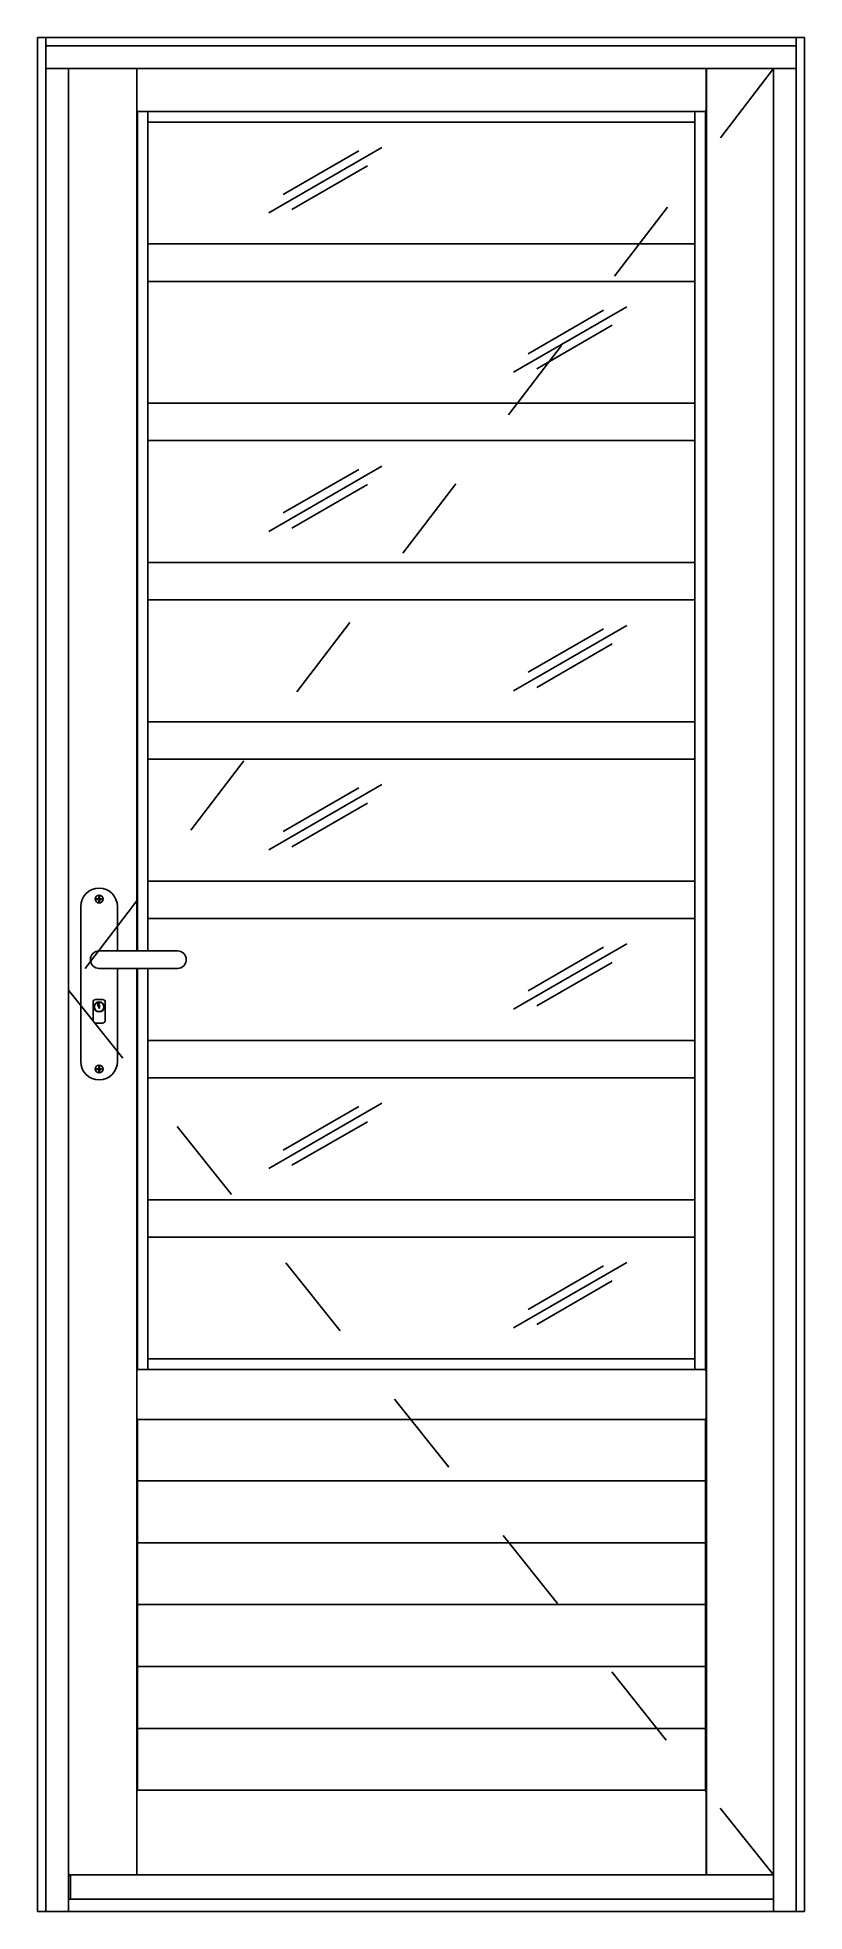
# Model space of a CAD drawing. Header units: millimetres. Extents: x -9.38 to -8.5, y 1063.41 to 1065.56.
import ezdxf

# ---------------------------------------------------------------- set-up
doc = ezdxf.new("R2010")
doc.units = ezdxf.units.MM
doc.header["$LTSCALE"] = 0.5
doc.linetypes.add('HIDDEN2', pattern=[0.1875, 0.125, -0.0625])
doc.layers.add('Gravia_Portas', color=1, linetype='Continuous')
doc.layers.add('Gravia_Portas_hidden2', color=1, linetype='HIDDEN2')

msp = doc.modelspace()

# ---------------------------------------------------------------- linework, layer by layer
at = {"layer": 'Gravia_Portas', "color": 2}
for p, q in [((-9.3777, 1065.5555), (-9.3773, 1065.5555)), ((-9.3777, 1063.4055), (-9.3777, 1065.5555)), ((-9.3687, 1065.5555), (-9.3773, 1065.5555)), ((-9.3687, 1065.5555), (-9.3682, 1065.5555)), ((-9.3682, 1065.5551), (-9.3682, 1065.5555)), ((-9.3682, 1065.5555), (-8.5072, 1065.5555)), ((-8.5072, 1065.5555), (-8.5072, 1065.5551)), ((-8.5067, 1065.5555), (-8.5072, 1065.5555)), ((-8.5067, 1065.5555), (-8.4981, 1065.5555)), ((-8.4977, 1065.5555), (-8.4981, 1065.5555)), ((-8.4977, 1063.4055), (-8.4977, 1065.5555)), ((-9.3773, 1063.4055), (-9.3777, 1063.4055)), ((-9.3773, 1063.4055), (-9.3687, 1063.4055)), ((-9.3682, 1063.4055), (-9.3687, 1063.4055)), ((-9.3682, 1063.4055), (-9.3678, 1063.4055)), ((-9.3678, 1063.4055), (-9.3424, 1063.4055)), ((-9.342, 1063.4055), (-9.3424, 1063.4055)), ((-8.5334, 1063.4055), (-9.342, 1063.4055)), ((-8.5334, 1063.4055), (-8.533, 1063.4055)), ((-8.5076, 1063.4055), (-8.533, 1063.4055)), ((-8.5072, 1063.4055), (-8.5076, 1063.4055)), ((-8.5072, 1063.4055), (-8.5067, 1063.4055)), ((-8.4981, 1063.4055), (-8.5067, 1063.4055)), ((-8.4981, 1063.4055), (-8.4977, 1063.4055))]:
    msp.add_line(p, q, dxfattribs=at)
at = {"layer": 'Gravia_Portas'}
for p, q in [((-9.3682, 1065.5551), (-9.3682, 1065.5465)), ((-9.3682, 1065.546), (-9.3682, 1065.5465)), ((-9.3682, 1063.4055), (-9.3682, 1065.546)), ((-9.3682, 1065.546), (-8.5072, 1065.546)), ((-8.5072, 1065.5465), (-8.5072, 1065.5551)), ((-8.5072, 1065.5465), (-8.5072, 1065.546)), ((-8.5072, 1063.4055), (-8.5072, 1065.546)), ((-9.3682, 1065.5198), (-8.5072, 1065.5198)), ((-9.342, 1063.4055), (-9.342, 1065.5198)), ((-9.2639, 1065.5198), (-9.2639, 1064.5075)), ((-8.6107, 1065.5198), (-8.6107, 1063.4475)), ((-8.6101, 1065.5198), (-8.6101, 1063.4475)), ((-8.5334, 1063.4055), (-8.5334, 1065.5198)), ((-9.2631, 1065.4704), (-9.263, 1065.4704)), ((-9.263, 1065.4704), (-9.263, 1064.5075)), ((-9.263, 1065.4704), (-8.6115, 1065.4704)), ((-9.251, 1065.4704), (-9.251, 1065.4587)), ((-9.251, 1065.4584), (-9.251, 1065.4587)), ((-9.251, 1065.4584), (-8.6235, 1065.4584)), ((-9.251, 1065.3186), (-9.251, 1065.4584)), ((-8.6235, 1065.4587), (-8.6235, 1065.4704)), ((-8.6235, 1065.4587), (-8.6235, 1065.4584)), ((-8.6235, 1065.3186), (-8.6235, 1065.4584)), ((-8.6115, 1065.4704), (-8.6115, 1064.0276)), ((-8.6115, 1065.4704), (-8.6115, 1065.4704)), ((-8.611, 1065.4716), (-8.611, 1064.0261)), ((-9.1124, 1065.3543), (-8.9825, 1065.4293)), ((-9.0958, 1065.3755), (-9.0092, 1065.4255)), ((-9.0858, 1065.3581), (-8.9992, 1065.4081)), ((-9.251, 1065.3183), (-9.251, 1065.3186)), ((-9.251, 1065.3186), (-8.6235, 1065.3186)), ((-9.251, 1065.3183), (-9.251, 1065.2759)), ((-8.6235, 1065.3186), (-8.6235, 1065.3183)), ((-8.6235, 1065.2759), (-8.6235, 1065.3183)), ((-9.251, 1065.2756), (-9.251, 1065.2759)), ((-9.251, 1065.1359), (-9.251, 1065.2756)), ((-9.251, 1065.2756), (-8.6235, 1065.2756)), ((-8.6235, 1065.2759), (-8.6235, 1065.2756)), ((-8.6235, 1065.1359), (-8.6235, 1065.2756)), ((-8.8315, 1065.1715), (-8.7016, 1065.2465)), ((-8.8149, 1065.1927), (-8.7283, 1065.2427)), ((-8.8049, 1065.1754), (-8.7183, 1065.2254)), ((-9.251, 1065.1356), (-9.251, 1065.1359)), ((-9.251, 1065.1359), (-8.6235, 1065.1359)), ((-9.251, 1065.1356), (-9.251, 1065.0932)), ((-8.6235, 1065.1359), (-8.6235, 1065.1356)), ((-8.6235, 1065.0932), (-8.6235, 1065.1356)), ((-9.251, 1065.0929), (-9.251, 1065.0932)), ((-9.251, 1064.9531), (-9.251, 1065.0929)), ((-9.251, 1065.0929), (-8.6235, 1065.0929)), ((-8.6235, 1065.0932), (-8.6235, 1065.0929)), ((-8.6235, 1064.9531), (-8.6235, 1065.0929)), ((-9.1124, 1064.9888), (-8.9825, 1065.0638)), ((-9.0958, 1065.01), (-9.0092, 1065.06)), ((-9.0858, 1064.9926), (-8.9992, 1065.0426)), ((-9.251, 1064.9528), (-9.251, 1064.9531)), ((-9.251, 1064.9531), (-8.6235, 1064.9531)), ((-9.251, 1064.9528), (-9.251, 1064.9104)), ((-8.6235, 1064.9531), (-8.6235, 1064.9528)), ((-8.6235, 1064.9104), (-8.6235, 1064.9528)), ((-9.251, 1064.9101), (-9.251, 1064.9104)), ((-9.251, 1064.7704), (-9.251, 1064.9101)), ((-9.251, 1064.9101), (-8.6235, 1064.9101)), ((-8.6235, 1064.9104), (-8.6235, 1064.9101)), ((-8.6235, 1064.7704), (-8.6235, 1064.9101)), ((-8.8315, 1064.806), (-8.7016, 1064.881)), ((-8.8149, 1064.8272), (-8.7283, 1064.8772)), ((-8.8049, 1064.8099), (-8.7183, 1064.8599)), ((-9.251, 1064.7701), (-9.251, 1064.7704)), ((-9.251, 1064.7704), (-8.6235, 1064.7704)), ((-9.251, 1064.7701), (-9.251, 1064.7277)), ((-8.6235, 1064.7704), (-8.6235, 1064.7701)), ((-8.6235, 1064.7277), (-8.6235, 1064.7701)), ((-9.251, 1064.7274), (-9.251, 1064.7277)), ((-9.251, 1064.5876), (-9.251, 1064.7274)), ((-9.251, 1064.7274), (-8.6235, 1064.7274)), ((-8.6235, 1064.7277), (-8.6235, 1064.7274)), ((-8.6235, 1064.5876), (-8.6235, 1064.7274)), ((-9.1124, 1064.6233), (-8.9825, 1064.6983)), ((-9.0958, 1064.6445), (-9.0092, 1064.6945)), ((-9.0858, 1064.6271), (-8.9992, 1064.6771)), ((-9.251, 1064.5873), (-9.251, 1064.5876)), ((-9.251, 1064.5876), (-8.6235, 1064.5876)), ((-9.251, 1064.5873), (-9.251, 1064.5449)), ((-8.6235, 1064.5876), (-8.6235, 1064.5873)), ((-8.6235, 1064.5449), (-8.6235, 1064.5873)), ((-9.328, 1064.5585), (-9.328, 1064.3805)), ((-9.286, 1064.5075), (-9.286, 1064.5585)), ((-9.251, 1064.5446), (-9.251, 1064.5449)), ((-9.251, 1064.5075), (-9.251, 1064.5446)), ((-9.251, 1064.5446), (-8.6235, 1064.5446)), ((-8.6235, 1064.5449), (-8.6235, 1064.5446)), ((-8.6235, 1064.4049), (-8.6235, 1064.5446)), ((-8.8315, 1064.4405), (-8.7016, 1064.5155)), ((-8.8149, 1064.4617), (-8.7283, 1064.5117)), ((-9.286, 1064.3805), (-9.286, 1064.4875)), ((-9.2639, 1064.4875), (-9.2639, 1063.4475)), ((-9.263, 1064.4875), (-9.263, 1064.0276)), ((-9.251, 1064.4049), (-9.251, 1064.4875)), ((-8.8049, 1064.4444), (-8.7183, 1064.4944)), ((-9.314, 1064.4488), (-9.314, 1064.4278)), ((-9.303, 1064.4518), (-9.311, 1064.4518)), ((-9.3085, 1064.4443), (-9.3085, 1064.4485)), ((-9.3075, 1064.4443), (-9.3085, 1064.4443)), ((-9.3065, 1064.4473), (-9.3075, 1064.4473)), ((-9.3075, 1064.4473), (-9.3075, 1064.4458)), ((-9.3075, 1064.4458), (-9.3065, 1064.4458)), ((-9.3075, 1064.4418), (-9.3075, 1064.4443)), ((-9.3065, 1064.4487), (-9.3065, 1064.4473)), ((-9.3065, 1064.4458), (-9.3065, 1064.4418)), ((-9.3, 1064.4278), (-9.3, 1064.4488)), ((-9.311, 1064.4248), (-9.303, 1064.4248)), ((-9.3065, 1064.4418), (-9.3075, 1064.4418)), ((-9.251, 1064.4046), (-9.251, 1064.4049)), ((-9.251, 1064.4049), (-8.6235, 1064.4049)), ((-9.251, 1064.4046), (-9.251, 1064.3622)), ((-8.6235, 1064.4049), (-8.6235, 1064.4046)), ((-8.6235, 1064.3622), (-8.6235, 1064.4046)), ((-9.251, 1064.3619), (-9.251, 1064.3622)), ((-9.251, 1064.2221), (-9.251, 1064.3619)), ((-9.251, 1064.3619), (-8.6235, 1064.3619)), ((-8.6235, 1064.3622), (-8.6235, 1064.3619)), ((-8.6235, 1064.2221), (-8.6235, 1064.3619)), ((-9.1124, 1064.2578), (-8.9825, 1064.3328)), ((-9.0958, 1064.279), (-9.0092, 1064.329)), ((-9.0858, 1064.2616), (-8.9992, 1064.3116)), ((-9.251, 1064.2218), (-9.251, 1064.2221)), ((-9.251, 1064.2221), (-8.6235, 1064.2221)), ((-9.251, 1064.2218), (-9.251, 1064.1794)), ((-8.6235, 1064.2221), (-8.6235, 1064.2218)), ((-8.6235, 1064.1794), (-8.6235, 1064.2218)), ((-9.251, 1064.1791), (-9.251, 1064.1794)), ((-9.251, 1064.0394), (-9.251, 1064.1791)), ((-9.251, 1064.1791), (-8.6235, 1064.1791)), ((-8.6235, 1064.1794), (-8.6235, 1064.1791)), ((-8.6235, 1064.0394), (-8.6235, 1064.1791)), ((-8.8315, 1064.075), (-8.7016, 1064.15)), ((-8.8149, 1064.0962), (-8.7283, 1064.1462)), ((-8.8049, 1064.0789), (-8.7183, 1064.1289)), ((-9.251, 1064.0391), (-9.251, 1064.0394)), ((-8.6235, 1064.0394), (-9.251, 1064.0394)), ((-9.251, 1064.0391), (-9.251, 1064.0274)), ((-8.6235, 1064.0394), (-8.6235, 1064.0391)), ((-8.6235, 1064.0274), (-8.6235, 1064.0391)), ((-9.2631, 1064.0274), (-8.6115, 1064.0274)), ((-9.263, 1064.0276), (-9.263, 1064.0276)), ((-8.6115, 1064.0276), (-8.6115, 1064.0276)), ((-8.611, 1063.971), (-8.611, 1063.5432)), ((-9.2631, 1063.9698), (-8.6115, 1063.9698)), ((-9.263, 1063.9696), (-9.263, 1063.9696)), ((-9.263, 1063.9696), (-9.263, 1063.5445)), ((-8.6115, 1063.9696), (-8.6115, 1063.9696)), ((-8.6115, 1063.9696), (-8.6115, 1063.5445)), ((-9.263, 1063.8996), (-8.6115, 1063.8996)), ((-9.263, 1063.8286), (-8.6115, 1063.8286)), ((-9.263, 1063.7576), (-8.6115, 1063.7576)), ((-9.263, 1063.6866), (-8.6115, 1063.6866)), ((-9.263, 1063.6156), (-8.6115, 1063.6156)), ((-9.263, 1063.5445), (-9.2631, 1063.5445)), ((-9.263, 1063.5446), (-8.6115, 1063.5446)), ((-9.263, 1063.5445), (-8.6115, 1063.5445)), ((-8.6115, 1063.5445), (-8.6115, 1063.5445)), ((-9.342, 1063.4475), (-9.266, 1063.4475)), ((-9.34, 1063.446), (-9.34, 1063.4444)), ((-9.34, 1063.4433), (-9.34, 1063.4444)), ((-9.34, 1063.4433), (-9.34, 1063.4429)), ((-9.34, 1063.4195), (-9.34, 1063.4429)), ((-9.2645, 1063.4475), (-9.266, 1063.4475)), ((-9.2639, 1063.4475), (-9.2645, 1063.4475)), ((-8.6107, 1063.4475), (-9.2639, 1063.4475)), ((-8.6101, 1063.4475), (-8.6107, 1063.4475)), ((-8.6086, 1063.4475), (-8.6101, 1063.4475)), ((-8.6086, 1063.4475), (-8.5334, 1063.4475)), ((-9.342, 1063.4195), (-9.3415, 1063.4195)), ((-9.34, 1063.4195), (-9.3415, 1063.4195)), ((-9.34, 1063.4195), (-8.5334, 1063.4195))]:
    msp.add_line(p, q, dxfattribs=at)
for points in [[(-9.2636, 1065.4717), (-9.2636, 1065.4717), (-9.2636, 1065.4717), (-9.2636, 1065.4717), (-9.2636, 1065.4718), (-9.2636, 1065.4718), (-9.2636, 1065.4718), (-9.2636, 1065.4719), (-9.2636, 1065.4719), (-9.2637, 1065.4719), (-9.2637, 1065.4719), (-9.2637, 1065.472), (-9.2637, 1065.472), (-9.2637, 1065.472), (-9.2637, 1065.472), (-9.2637, 1065.4721), (-9.2638, 1065.4721), (-9.2638, 1065.4721), (-9.2638, 1065.4721), (-9.2638, 1065.4722), (-9.2638, 1065.4722), (-9.2639, 1065.4722), (-9.2639, 1065.4723), (-9.2639, 1065.4723), (-9.2639, 1065.4723)], [(-9.2631, 1065.4704), (-9.2631, 1065.4704), (-9.2631, 1065.4704), (-9.2631, 1065.4705), (-9.2632, 1065.4705), (-9.2632, 1065.4706), (-9.2632, 1065.4706), (-9.2632, 1065.4706), (-9.2632, 1065.4707), (-9.2632, 1065.4707), (-9.2633, 1065.4708), (-9.2633, 1065.4709), (-9.2633, 1065.4709), (-9.2633, 1065.471), (-9.2633, 1065.471), (-9.2634, 1065.4711), (-9.2634, 1065.4711), (-9.2634, 1065.4712), (-9.2634, 1065.4713), (-9.2634, 1065.4713), (-9.2635, 1065.4714), (-9.2635, 1065.4714), (-9.2635, 1065.4715), (-9.2635, 1065.4716), (-9.2636, 1065.4717)], [(-8.611, 1065.4716), (-8.6111, 1065.4715), (-8.6111, 1065.4715), (-8.6111, 1065.4714), (-8.6111, 1065.4713), (-8.6111, 1065.4713), (-8.6112, 1065.4712), (-8.6112, 1065.4712), (-8.6112, 1065.4711), (-8.6112, 1065.471), (-8.6112, 1065.471), (-8.6113, 1065.4709), (-8.6113, 1065.4709), (-8.6113, 1065.4708), (-8.6113, 1065.4708), (-8.6113, 1065.4707), (-8.6114, 1065.4707), (-8.6114, 1065.4706), (-8.6114, 1065.4706), (-8.6114, 1065.4705), (-8.6114, 1065.4705), (-8.6114, 1065.4705), (-8.6115, 1065.4704), (-8.6115, 1065.4704), (-8.6115, 1065.4704)], [(-8.6107, 1065.4723), (-8.6107, 1065.4723), (-8.6107, 1065.4722), (-8.6107, 1065.4722), (-8.6108, 1065.4722), (-8.6108, 1065.4722), (-8.6108, 1065.4721), (-8.6108, 1065.4721), (-8.6108, 1065.4721), (-8.6109, 1065.472), (-8.6109, 1065.472), (-8.6109, 1065.472), (-8.6109, 1065.472), (-8.6109, 1065.4719), (-8.6109, 1065.4719), (-8.6109, 1065.4719), (-8.611, 1065.4718), (-8.611, 1065.4718), (-8.611, 1065.4718), (-8.611, 1065.4717), (-8.611, 1065.4717), (-8.611, 1065.4717), (-8.611, 1065.4717), (-8.611, 1065.4716), (-8.611, 1065.4716)], [(-9.2639, 1064.0254), (-9.2639, 1064.0254), (-9.2639, 1064.0255), (-9.2639, 1064.0255), (-9.2638, 1064.0255), (-9.2638, 1064.0255), (-9.2638, 1064.0256), (-9.2638, 1064.0256), (-9.2638, 1064.0256), (-9.2637, 1064.0256), (-9.2637, 1064.0257), (-9.2637, 1064.0257), (-9.2637, 1064.0257), (-9.2637, 1064.0257), (-9.2637, 1064.0258), (-9.2637, 1064.0258), (-9.2636, 1064.0258), (-9.2636, 1064.0258), (-9.2636, 1064.0259), (-9.2636, 1064.0259), (-9.2636, 1064.0259), (-9.2636, 1064.026), (-9.2636, 1064.026), (-9.2636, 1064.026), (-9.2636, 1064.026)], [(-9.2636, 1064.026), (-9.2635, 1064.0261), (-9.2635, 1064.0262), (-9.2635, 1064.0263), (-9.2634, 1064.0264), (-9.2634, 1064.0265), (-9.2634, 1064.0266), (-9.2634, 1064.0266), (-9.2633, 1064.0267), (-9.2633, 1064.0268), (-9.2633, 1064.0268), (-9.2633, 1064.0269), (-9.2632, 1064.027), (-9.2632, 1064.027), (-9.2632, 1064.0271), (-9.2632, 1064.0272), (-9.2631, 1064.0272), (-9.2631, 1064.0273), (-9.2631, 1064.0273), (-9.2631, 1064.0274), (-9.2631, 1064.0274), (-9.2631, 1064.0274), (-9.2631, 1064.0275), (-9.2631, 1064.0275), (-9.263, 1064.0276)], [(-8.6115, 1064.0276), (-8.6115, 1064.0275), (-8.6115, 1064.0275), (-8.6115, 1064.0275), (-8.6115, 1064.0274), (-8.6115, 1064.0274), (-8.6115, 1064.0273), (-8.6115, 1064.0273), (-8.6114, 1064.0272), (-8.6114, 1064.0272), (-8.6114, 1064.0271), (-8.6114, 1064.0271), (-8.6114, 1064.027), (-8.6113, 1064.0269), (-8.6113, 1064.0269), (-8.6113, 1064.0268), (-8.6113, 1064.0267), (-8.6112, 1064.0267), (-8.6112, 1064.0266), (-8.6112, 1064.0265), (-8.6112, 1064.0264), (-8.6111, 1064.0264), (-8.6111, 1064.0263), (-8.6111, 1064.0262), (-8.611, 1064.0261)], [(-8.611, 1064.0261), (-8.611, 1064.0261), (-8.611, 1064.026), (-8.611, 1064.026), (-8.611, 1064.026), (-8.611, 1064.026), (-8.611, 1064.0259), (-8.611, 1064.0259), (-8.611, 1064.0259), (-8.6109, 1064.0258), (-8.6109, 1064.0258), (-8.6109, 1064.0258), (-8.6109, 1064.0257), (-8.6109, 1064.0257), (-8.6109, 1064.0257), (-8.6109, 1064.0257), (-8.6108, 1064.0256), (-8.6108, 1064.0256), (-8.6108, 1064.0256), (-8.6108, 1064.0255), (-8.6108, 1064.0255), (-8.6107, 1064.0255), (-8.6107, 1064.0255), (-8.6107, 1064.0254), (-8.6107, 1064.0254)], [(-9.2636, 1063.9711), (-9.2636, 1063.9711), (-9.2636, 1063.9711), (-9.2636, 1063.9711), (-9.2636, 1063.9712), (-9.2636, 1063.9712), (-9.2636, 1063.9712), (-9.2636, 1063.9713), (-9.2636, 1063.9713), (-9.2637, 1063.9713), (-9.2637, 1063.9713), (-9.2637, 1063.9714), (-9.2637, 1063.9714), (-9.2637, 1063.9714), (-9.2637, 1063.9714), (-9.2637, 1063.9715), (-9.2638, 1063.9715), (-9.2638, 1063.9715), (-9.2638, 1063.9715), (-9.2638, 1063.9716), (-9.2638, 1063.9716), (-9.2639, 1063.9716), (-9.2639, 1063.9717), (-9.2639, 1063.9717), (-9.2639, 1063.9717)], [(-9.263, 1063.9696), (-9.2631, 1063.9696), (-9.2631, 1063.9696), (-9.2631, 1063.9697), (-9.2631, 1063.9697), (-9.2631, 1063.9697), (-9.2631, 1063.9698), (-9.2631, 1063.9698), (-9.2631, 1063.9699), (-9.2632, 1063.9699), (-9.2632, 1063.97), (-9.2632, 1063.9701), (-9.2632, 1063.9701), (-9.2633, 1063.9702), (-9.2633, 1063.9703), (-9.2633, 1063.9703), (-9.2633, 1063.9704), (-9.2634, 1063.9705), (-9.2634, 1063.9706), (-9.2634, 1063.9706), (-9.2634, 1063.9707), (-9.2635, 1063.9708), (-9.2635, 1063.9709), (-9.2635, 1063.971), (-9.2636, 1063.9711)], [(-8.611, 1063.971), (-8.6111, 1063.9709), (-8.6111, 1063.9708), (-8.6111, 1063.9707), (-8.6112, 1063.9707), (-8.6112, 1063.9706), (-8.6112, 1063.9705), (-8.6112, 1063.9704), (-8.6113, 1063.9704), (-8.6113, 1063.9703), (-8.6113, 1063.9702), (-8.6113, 1063.9702), (-8.6114, 1063.9701), (-8.6114, 1063.97), (-8.6114, 1063.97), (-8.6114, 1063.9699), (-8.6114, 1063.9699), (-8.6115, 1063.9698), (-8.6115, 1063.9698), (-8.6115, 1063.9697), (-8.6115, 1063.9697), (-8.6115, 1063.9696), (-8.6115, 1063.9696), (-8.6115, 1063.9696), (-8.6115, 1063.9696)], [(-8.6107, 1063.9717), (-8.6107, 1063.9717), (-8.6107, 1063.9716), (-8.6107, 1063.9716), (-8.6108, 1063.9716), (-8.6108, 1063.9716), (-8.6108, 1063.9715), (-8.6108, 1063.9715), (-8.6108, 1063.9715), (-8.6109, 1063.9714), (-8.6109, 1063.9714), (-8.6109, 1063.9714), (-8.6109, 1063.9714), (-8.6109, 1063.9713), (-8.6109, 1063.9713), (-8.6109, 1063.9713), (-8.611, 1063.9712), (-8.611, 1063.9712), (-8.611, 1063.9712), (-8.611, 1063.9711), (-8.611, 1063.9711), (-8.611, 1063.9711), (-8.611, 1063.9711), (-8.611, 1063.971), (-8.611, 1063.971)], [(-9.3777, 1063.4055), (-9.3777, 1063.9055)], [(-9.2639, 1063.5425), (-9.2639, 1063.5425), (-9.2639, 1063.5426), (-9.2639, 1063.5426), (-9.2638, 1063.5426), (-9.2638, 1063.5426), (-9.2638, 1063.5427), (-9.2638, 1063.5427), (-9.2638, 1063.5427), (-9.2637, 1063.5427), (-9.2637, 1063.5428), (-9.2637, 1063.5428), (-9.2637, 1063.5428), (-9.2637, 1063.5428), (-9.2637, 1063.5429), (-9.2637, 1063.5429), (-9.2636, 1063.5429), (-9.2636, 1063.5429), (-9.2636, 1063.543), (-9.2636, 1063.543), (-9.2636, 1063.543), (-9.2636, 1063.5431), (-9.2636, 1063.5431), (-9.2636, 1063.5431), (-9.2636, 1063.5431)], [(-9.2636, 1063.5431), (-9.2635, 1063.5432), (-9.2635, 1063.5433), (-9.2635, 1063.5434), (-9.2635, 1063.5434), (-9.2634, 1063.5435), (-9.2634, 1063.5435), (-9.2634, 1063.5436), (-9.2634, 1063.5437), (-9.2634, 1063.5437), (-9.2633, 1063.5438), (-9.2633, 1063.5438), (-9.2633, 1063.5439), (-9.2633, 1063.5439), (-9.2633, 1063.544), (-9.2632, 1063.5441), (-9.2632, 1063.5441), (-9.2632, 1063.5442), (-9.2632, 1063.5442), (-9.2632, 1063.5442), (-9.2632, 1063.5443), (-9.2631, 1063.5443), (-9.2631, 1063.5444), (-9.2631, 1063.5444), (-9.2631, 1063.5445)], [(-8.6115, 1063.5445), (-8.6115, 1063.5444), (-8.6115, 1063.5444), (-8.6114, 1063.5443), (-8.6114, 1063.5443), (-8.6114, 1063.5443), (-8.6114, 1063.5442), (-8.6114, 1063.5442), (-8.6114, 1063.5441), (-8.6113, 1063.5441), (-8.6113, 1063.544), (-8.6113, 1063.544), (-8.6113, 1063.5439), (-8.6113, 1063.5439), (-8.6112, 1063.5438), (-8.6112, 1063.5438), (-8.6112, 1063.5437), (-8.6112, 1063.5436), (-8.6112, 1063.5436), (-8.6111, 1063.5435), (-8.6111, 1063.5435), (-8.6111, 1063.5434), (-8.6111, 1063.5433), (-8.6111, 1063.5433), (-8.611, 1063.5432)], [(-8.611, 1063.5432), (-8.611, 1063.5432), (-8.611, 1063.5431), (-8.611, 1063.5431), (-8.611, 1063.5431), (-8.611, 1063.5431), (-8.611, 1063.543), (-8.611, 1063.543), (-8.611, 1063.543), (-8.6109, 1063.5429), (-8.6109, 1063.5429), (-8.6109, 1063.5429), (-8.6109, 1063.5428), (-8.6109, 1063.5428), (-8.6109, 1063.5428), (-8.6109, 1063.5428), (-8.6108, 1063.5427), (-8.6108, 1063.5427), (-8.6108, 1063.5427), (-8.6108, 1063.5426), (-8.6108, 1063.5426), (-8.6107, 1063.5426), (-8.6107, 1063.5426), (-8.6107, 1063.5425), (-8.6107, 1063.5425)]]:
    msp.add_lwpolyline(points, dxfattribs=at)
for points in [[(-9.3043, 1064.5665), (-9.3057, 1064.5666, 0.221538), (-9.306, 1064.5665), (-9.3066, 1064.5659, 0.221515), (-9.3067, 1064.5656), (-9.3065, 1064.5642), (-9.3075, 1064.5642), (-9.3074, 1064.5656, 0.221538), (-9.3075, 1064.5659), (-9.3081, 1064.5665, 0.221515), (-9.3083, 1064.5666), (-9.3098, 1064.5665), (-9.3098, 1064.5674), (-9.3083, 1064.5673, 0.221538), (-9.3081, 1064.5674), (-9.3075, 1064.568, 0.221515), (-9.3074, 1064.5683), (-9.3075, 1064.5697), (-9.3065, 1064.5697), (-9.3067, 1064.5683, 0.221538), (-9.3066, 1064.568), (-9.306, 1064.5674, 0.221515), (-9.3057, 1064.5673), (-9.3043, 1064.5674), (-9.3043, 1064.5665)], [(-9.307, 1064.5075), (-9.217, 1064.5075, -0.414214), (-9.207, 1064.4975), (-9.207, 1064.4975, -0.414214), (-9.217, 1064.4875), (-9.307, 1064.4875)], [(-9.3043, 1064.3724), (-9.3057, 1064.3723, -0.221538), (-9.306, 1064.3724), (-9.3066, 1064.373, -0.221515), (-9.3067, 1064.3733), (-9.3065, 1064.3747), (-9.3075, 1064.3747), (-9.3074, 1064.3733, -0.221538), (-9.3075, 1064.373), (-9.3081, 1064.3724, -0.221515), (-9.3083, 1064.3723), (-9.3098, 1064.3724), (-9.3098, 1064.3715), (-9.3083, 1064.3716, -0.221538), (-9.3081, 1064.3715), (-9.3075, 1064.3709, -0.221515), (-9.3074, 1064.3706), (-9.3075, 1064.3692), (-9.3065, 1064.3692), (-9.3067, 1064.3706, -0.221538), (-9.3066, 1064.3709), (-9.306, 1064.3715, -0.221515), (-9.3057, 1064.3716), (-9.3043, 1064.3715), (-9.3043, 1064.3724)]]:
    msp.add_lwpolyline(points, format="xyb", dxfattribs=at)
for centre, radius in [((-9.307, 1064.567), 0.0045), ((-9.307, 1064.4433), 0.00575), ((-9.307, 1064.372), 0.0045)]:
    msp.add_circle(centre, radius, dxfattribs=at)
for centre, radius, start, end in [((-9.307, 1064.5585), 0.021, 0, 180), ((-9.307, 1064.4975), 0.01, 90, 270), ((-9.311, 1064.4488), 0.003, 90.0012, 180.0012), ((-9.307, 1064.4433), 0.0055, 105.8278, 84.7853), ((-9.303, 1064.4488), 0.003, 0.0012, 90.0012), ((-9.311, 1064.4278), 0.003, 180.0012, 270.0012), ((-9.303, 1064.4278), 0.003, 270.0012, 0.0012), ((-9.307, 1064.3805), 0.021, 180, 0), ((-9.3415, 1063.446), 0.0015, 0, 90)]:
    msp.add_arc(centre, radius, start, end, dxfattribs=at)
at = {"layer": 'Gravia_Portas_hidden2'}
msp.add_lwpolyline([(-8.5334, 1065.5198), (-9.342, 1064.4626), (-8.5334, 1063.4475)], dxfattribs=at)

doc.saveas('drawing.dxf')
